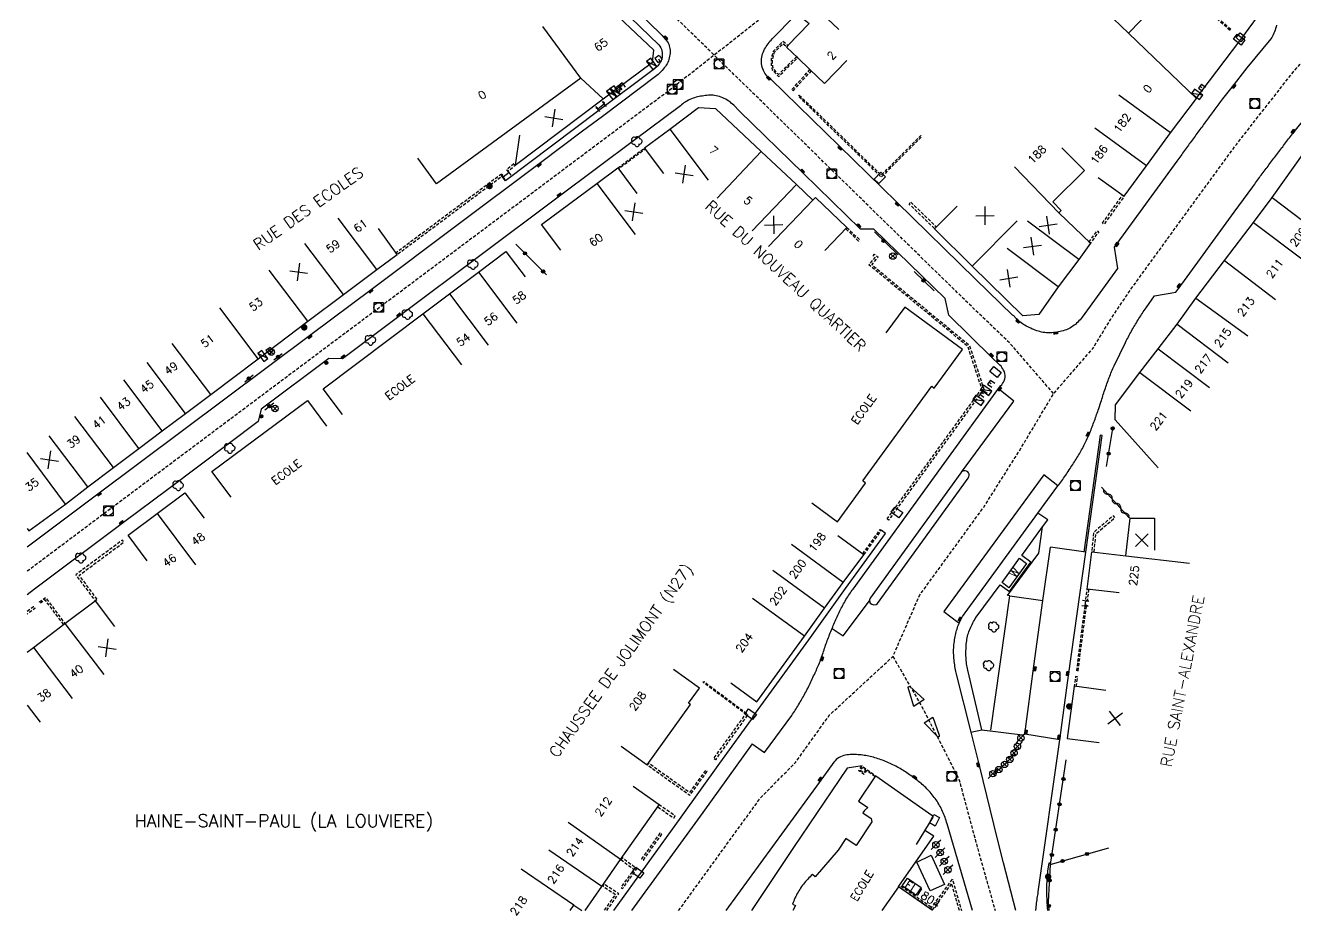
# Model space of a CAD drawing. Header units: millimetres. Extents: x 139000 to 140001, y 128999 to 130000.
# Drawn here: x 138999.7 to 139198.1, y 128999.2 to 129138.3 of the extents above; entities that cross this region are included whole.
import ezdxf
from ezdxf.enums import TextEntityAlignment as Align

# ---------------------------------------------------------------- set-up
doc = ezdxf.new("R2010")
doc.units = ezdxf.units.MM
doc.linetypes.add('DASHED', pattern=[0.75, 0.5, -0.25])
doc.layers.get('0').update_dxf_attribs({"linetype": 'CONTINUOUS'})
for name, color, linetype in [('W0001', 6, 'DASHED'), ('W0008', 7, 'CONTINUOUS'), ('W0017', 7, 'CONTINUOUS'), ('W0100', 7, 'CONTINUOUS'), ('W0105', 7, 'CONTINUOUS'), ('W0112', 1, 'DASHED'), ('W0300', 7, 'CONTINUOUS'), ('W0310', 3, 'CONTINUOUS'), ('W0322', 7, 'CONTINUOUS'), ('W0400', 7, 'CONTINUOUS'), ('W0420', 7, 'CONTINUOUS'), ('W0430', 7, 'CONTINUOUS'), ('W0432', 7, 'CONTINUOUS'), ('W0454', 7, 'CONTINUOUS'), ('W0469', 7, 'CONTINUOUS'), ('W0980', 7, 'CONTINUOUS'), ('W0984', 7, 'CONTINUOUS'), ('W0989', 7, 'CONTINUOUS'), ('W0991', 7, 'CONTINUOUS'), ('W1102', 7, 'CONTINUOUS'), ('W1471', 7, 'CONTINUOUS'), ('W1473', 7, 'CONTINUOUS')]:
    doc.layers.add(name, color=color, linetype=linetype)
doc.styles.get("Standard").update_dxf_attribs({"font": 'romans.shx', "width": 0.85})

# ---------------------------------------------------------------- blocks, each defined once
blk = doc.blocks.new('T1471')
at = {"color": 0, "linetype": 'Continuous', "flags": 128}
blk.add_lwpolyline([(-0.75, -0.5), (-0.75, 0.5), (0.75, 0.5), (0.75, -0.5), (-0.75, -0.5)], dxfattribs=at)
blk = doc.blocks.new('T454')
for p, q in [((-0.25, 0.25), (0.25, -0.25)), ((-0.25, -0.25), (0.25, 0.25)), ((0.75, 0.75), (0.375, 0.375)), ((-0.375, -0.375), (-0.75, -0.75))]:
    blk.add_line(p, q)
blk.add_ellipse((0, 0), major_axis=(0.354, 0.354), ratio=1, start_param=5.497787143782138, end_param=11.78097245096172)
blk = doc.blocks.new('T400')
for p, q in [((-0.15, 0.3), (0.15, 0.3)), ((-0.15, -0.25), (-0.15, 0.3)), ((-0.15, 0.15), (0.15, 0.15)), ((-0.15, 0), (0.15, 0)), ((0.15, 0.3), (0.15, -0.25)), ((-0.15, -0.15), (0.15, -0.15)), ((-0.15, -0.25), (-0.15, -0.3)), ((-0.15, -0.3), (0.15, -0.3)), ((0.15, -0.3), (0.15, -0.25))]:
    blk.add_line(p, q)
blk = doc.blocks.new('T420')
for p, q in [((0.75, 0.75), (-0.75, 0.75)), ((-0.75, 0.75), (-0.75, -0.75)), ((0.75, 0.75), (0.75, -0.75)), ((0.75, -0.75), (-0.75, -0.75))]:
    blk.add_line(p, q)
blk.add_ellipse((0, 0), major_axis=(-0.53, 0.53), ratio=1, start_param=3.926991, end_param=10.210176)
blk = doc.blocks.new('T1473')
at = {"color": 0, "linetype": 'Continuous', "const_width": 0.5, "flags": 128}
blk.add_lwpolyline([(-0.25, 0, 1), (0.25, 0, 1)], format="xyb", close=True, dxfattribs=at)
blk = doc.blocks.new('T300')
for p, q in [((-0.8, 0.51), (-0.86, 0.34)), ((-0.86, 0.34), (-0.86, 0.17)), ((-0.86, 0.17), (-0.74, 0.06)), ((-0.69, 0.63), (-0.8, 0.51)), ((-0.8, -0.06), (-0.74, 0.06)), ((-0.74, 0.06), (-0.69, 0.11)), ((-0.57, 0.69), (-0.69, 0.63)), ((-0.46, 0.69), (-0.57, 0.69)), ((-0.29, 0.63), (-0.46, 0.69)), ((-0.29, 0.63), (-0.17, 0.74)), ((-0.23, 0.57), (-0.29, 0.63)), ((-0.17, 0.74), (-0.06, 0.8)), ((-0.06, 0.8), (0.06, 0.8)), ((0.06, 0.8), (0.23, 0.74)), ((0.23, 0.74), (0.34, 0.63)), ((0.34, 0.63), (0.4, 0.51)), ((0.46, 0.46), (0.34, 0.46)), ((0.4, 0.51), (0.4, 0.46)), ((0.57, 0.4), (0.46, 0.46)), ((0.57, 0.4), (0.69, 0.29)), ((0.69, 0.29), (0.74, 0.17)), ((0.74, 0.06), (0.69, -0.17)), ((0.74, 0.17), (0.74, 0.06)), ((-0.8, -0.17), (-0.8, -0.06)), ((-0.8, -0.23), (-0.8, -0.17)), ((-0.74, -0.34), (-0.8, -0.23)), ((-0.69, -0.4), (-0.74, -0.34)), ((-0.51, -0.46), (-0.69, -0.4)), ((-0.4, -0.46), (-0.51, -0.46)), ((-0.4, -0.46), (-0.34, -0.46)), ((-0.34, -0.46), (-0.34, -0.4)), ((-0.34, -0.51), (-0.34, -0.46)), ((-0.29, -0.63), (-0.34, -0.51)), ((-0.17, -0.74), (-0.29, -0.63)), ((-0.06, -0.8), (-0.17, -0.74)), ((0.06, -0.8), (-0.06, -0.8)), ((0.17, -0.74), (0.06, -0.8)), ((0.23, -0.69), (0.17, -0.74)), ((0.29, -0.46), (0.23, -0.46)), ((0.29, -0.63), (0.23, -0.69)), ((0.46, -0.4), (0.29, -0.46)), ((0.34, -0.51), (0.29, -0.63)), ((0.34, -0.51), (0.34, -0.46)), ((0.57, -0.34), (0.46, -0.4)), ((0.63, -0.29), (0.57, -0.34)), ((0.69, -0.17), (0.63, -0.29))]:
    blk.add_line(p, q)
blk = doc.blocks.new('T430')
at = {"flags": 128}
for points in [[(-0.4, 2.1), (0.4, 2.1)], [(-0.4, 2.1), (-0.4, 1.3)], [(0.8, 0.8), (-0.8, 0.8)], [(-0.8, 0.8), (-0.8, 0)], [(0.8, 0.8), (-0.8, 0)], [(-0.8, 0), (0.8, 0)], [(-0.4, 1.7), (0, 1.7)], [(-0.4, 1.3), (0.4, 1.3)], [(0.8, 0), (0.8, 0.8)]]:
    blk.add_lwpolyline(points, dxfattribs=at)
blk = doc.blocks.new('T469')
at = {"color": 0, "linetype": 'Continuous', "flags": 128}
for points in [[(-0.35, 0.35), (0.35, -0.35)], [(-0.35, -0.35), (0.35, 0.35)]]:
    blk.add_lwpolyline(points, dxfattribs=at)
at = {"color": 0, "linetype": 'Continuous'}
blk.add_circle((0, 0), 0.5, dxfattribs=at)
blk = doc.blocks.new('t105o')
for p, q in [((-0.5, 0), (0.5, 0)), ((0.5, 0), (0.2, 0.1)), ((0.5, 0), (0.2, -0.1))]:
    blk.add_line(p, q)
blk = doc.blocks.new('t112o')
at = {"color": 0, "linetype": 'Continuous'}
for p, q in [((-0.5, 0.5), (0.5, 0.5)), ((-0.5, -0.5), (-0.5, 0.5)), ((0.5, 0.5), (0.5, -0.5)), ((0.5, -0.5), (-0.5, -0.5))]:
    blk.add_line(p, q, dxfattribs=at)
blk = doc.blocks.new('T432')
at = {"flags": 128}
for points in [[(-0.4, 2.1), (-0.4, 1.3)], [(-0.39, 2.1), (0.41, 2.1)], [(0.8, 0.8), (-0.8, 0.8)], [(-0.8, 0.8), (-0.8, 0)], [(0.8, 0.8), (-0.8, 0)], [(-0.8, 0), (0.8, 0)], [(-0.4, 1.3), (0.4, 1.3)], [(0, 1.7), (0.4, 1.7)], [(0.4, 1.3), (0.4, 1.7)], [(0.8, 0), (0.8, 0.8)]]:
    blk.add_lwpolyline(points, dxfattribs=at)
blk = doc.blocks.new('t322o')
at = {"color": 0, "linetype": 'Continuous'}
for radius in [0.25, 0.15]:
    blk.add_circle((0, 0), radius, dxfattribs=at)
blk = doc.blocks.new('t310o')
at = {"color": 0, "linetype": 'Continuous'}
for centre, start, end in [((-0.5, 0.38), 216.8699, 323.1304), ((0.5, -0.37), 36.8699, 143.1303)]:
    blk.add_arc(centre, 0.625, start, end, dxfattribs=at)
blk = doc.blocks.new('t991o')
at = {"color": 0, "linetype": 'Continuous'}
for p, q in [((-1, 1), (1, -1)), ((-1, -1), (1, 1))]:
    blk.add_line(p, q, dxfattribs=at)

msp = doc.modelspace()

# ---------------------------------------------------------------- linework, layer by layer
at = {"layer": 'W0001', "flags": 128}
for points in [[(139160.27, 129080.75), (139153.54, 129088.52), (139147.88, 129093.95), (139129.75, 129111.65), (139115.54, 129125.54), (139100.87, 129139.85), (139078.25, 129161.93), (139063.9, 129175.98), (139053.09, 129186.59), (139040.56, 129198.89), (139017.64, 129221.44), (139002.26, 129236.42)], [(139000, 129053.05), (139009.46, 129060.15), (139055.94, 129094.95), (139100.18, 129128.1), (139114.79, 129139.56), (139139.18, 129164.55), (139169.7, 129195.88)], [(139101.72, 129000), (139114.53, 129017.65), (139119.97, 129023.14), (139125.3, 129030.57), (139135.18, 129039.7), (139139.34, 129049.24), (139149.37, 129063.03), (139154.86, 129071.71), (139160.27, 129080.75), (139166.4, 129087.81), (139169.19, 129092.4), (139172.33, 129097.03), (139180.09, 129107.72), (139188.86, 129119.73), (139197.66, 129130.95), (139209.7, 129144.75), (139218.95, 129154.72), (139227.81, 129163.65)], [(139135.18, 129039.7), (139139.7, 129031.85), (139145.48, 129020.55), (139148.42, 129009.64), (139151.14, 129000)]]:
    msp.add_lwpolyline(points, dxfattribs=at)
at = {"layer": 'W0008', "flags": 128}
for points in [[(139081.72, 129149.74), (139082.68, 129150.71), (139088.32, 129145.24), (139098.6, 129135.22), (139098.77, 129135.01), (139098.91, 129134.78), (139099.02, 129134.54), (139099.1, 129134.29), (139099.15, 129134.02), (139099.17, 129133.76), (139099.16, 129133.49), (139099.12, 129133.23), (139099.06, 129132.98), (139098.97, 129132.74), (139098.85, 129132.52), (139098.72, 129132.3), (139098.59, 129132.11), (139098.45, 129131.93), (139098.29, 129131.77), (139098.12, 129131.61), (139097.94, 129131.46), (139089.25, 129124.98), (139074.67, 129114), (139074.09, 129114.7)], [(139195.07, 129138.29), (139195.01, 129138.04), (139194.93, 129137.78), (139194.85, 129137.53), (139194.77, 129137.28), (139194.67, 129137.04), (139194.57, 129136.81), (139194.45, 129136.59), (139194.33, 129136.37), (139194.19, 129136.15), (139190.45, 129131.62), (139188.11, 129128.62), (139186.64, 129126.78), (139186.49, 129126.58), (139186.34, 129126.38), (139186.19, 129126.19), (139186.05, 129125.99), (139185.9, 129125.79), (139185.75, 129125.59), (139185.61, 129125.39), (139185.46, 129125.19), (139185.31, 129124.99), (139185.17, 129124.79), (139185.02, 129124.59), (139184.87, 129124.4), (139184.73, 129124.2), (139184.58, 129124), (139184.44, 129123.8), (139184.29, 129123.6), (139184.14, 129123.4), (139184, 129123.2), (139183.85, 129123), (139183.7, 129122.8), (139183.55, 129122.59), (139183.4, 129122.39), (139183.25, 129122.19), (139183.1, 129121.98), (139182.95, 129121.78), (139182.8, 129121.57), (139182.65, 129121.37), (139182.5, 129121.17), (139182.36, 129120.96), (139182.21, 129120.76), (139182.06, 129120.55), (139181.91, 129120.35), (139181.76, 129120.14), (139181.61, 129119.94), (139181.46, 129119.74), (139181.31, 129119.53), (139181.16, 129119.33), (139181.01, 129119.12), (139180.86, 129118.92), (139180.71, 129118.72), (139180.56, 129118.51), (139180.42, 129118.31), (139180.27, 129118.1), (139180.12, 129117.9), (139179.97, 129117.69), (139179.82, 129117.49), (139179.67, 129117.29), (139179.52, 129117.08), (139169.71, 129103.63), (139170.26, 129100.3), (139164.71, 129092.7), (139164.56, 129092.49), (139164.4, 129092.29), (139164.23, 129092.1), (139164.05, 129091.91), (139163.87, 129091.74), (139163.67, 129091.57), (139163.48, 129091.42), (139163.29, 129091.29), (139163.1, 129091.16), (139162.9, 129091.04), (139162.69, 129090.93), (139162.48, 129090.82), (139162.27, 129090.73), (139162.02, 129090.64), (139161.77, 129090.56), (139161.52, 129090.49), (139161.27, 129090.43), (139161.01, 129090.38), (139160.76, 129090.34), (139160.5, 129090.31), (139160.24, 129090.28), (139159.97, 129090.26), (139159.71, 129090.25), (139159.44, 129090.25), (139159.18, 129090.26), (139158.92, 129090.28), (139158.65, 129090.32), (139158.39, 129090.37), (139158.14, 129090.43), (139157.89, 129090.49), (139157.65, 129090.57), (139157.41, 129090.65), (139157.17, 129090.74), (139156.93, 129090.84), (139156.7, 129090.95), (139156.47, 129091.06), (139156.24, 129091.17), (139156.01, 129091.29), (139155.79, 129091.42), (139155.59, 129091.54), (139155.39, 129091.67), (139155.2, 129091.81), (139155.02, 129091.95), (139154.84, 129092.1), (139154.67, 129092.26), (139154.5, 129092.43), (139153.93, 129092.98), (139153.9, 129092.94), (139148.06, 129098.63), (139135.74, 129110.69), (139126.78, 129119.43), (139116.1, 129129.87), (139115.89, 129130.03), (139115.69, 129130.2), (139115.51, 129130.38), (139115.35, 129130.58), (139115.2, 129130.78), (139115.07, 129131), (139114.96, 129131.24), (139114.86, 129131.48), (139114.78, 129131.74), (139114.72, 129131.99), (139114.68, 129132.25), (139114.66, 129132.51), (139114.66, 129132.77), (139114.68, 129133.02), (139114.71, 129133.28), (139114.76, 129133.55), (139114.82, 129133.8), (139114.91, 129134.05), (139115.01, 129134.29), (139115.13, 129134.53), (139115.26, 129134.75), (139115.4, 129134.98), (139115.54, 129135.2), (139115.68, 129135.4), (139115.83, 129135.6), (139115.98, 129135.79), (139116.15, 129135.97), (139116.32, 129136.14), (139116.5, 129136.31), (139129.27, 129149.38)], [(139089.59, 129145.99), (139098.81, 129136.99), (139098.98, 129136.83), (139099.14, 129136.67), (139099.29, 129136.5), (139099.46, 129136.31), (139099.62, 129136.13), (139099.78, 129135.94), (139099.93, 129135.74), (139100.06, 129135.53), (139100.17, 129135.31), (139100.25, 129135.09), (139100.31, 129134.86), (139100.35, 129134.64), (139100.37, 129134.41), (139100.38, 129134.18), (139100.37, 129133.94), (139100.35, 129133.69), (139100.31, 129133.44), (139100.26, 129133.19), (139100.19, 129132.95), (139100.11, 129132.71), (139100.02, 129132.48), (139099.91, 129132.25), (139099.78, 129132.03), (139099.64, 129131.82), (139099.48, 129131.62), (139099.31, 129131.43), (139099.14, 129131.24), (139098.97, 129131.05), (139098.82, 129130.89), (139098.66, 129130.73), (139098.5, 129130.57), (139098.33, 129130.42), (139089.82, 129124.05), (139086.72, 129121.72), (139080.14, 129116.81), (139066.88, 129106.87), (139053.89, 129097.14), (139044.26, 129089.95), (139010.83, 129064.9), (139000, 129056.76)], [(139182.57, 129126.88), (139183.32, 129127.9), (139189.5, 129136.07), (139192.82, 129140.58)], [(139154.37, 129000), (139152.46, 129007.46), (139151.46, 129011.38), (139148.73, 129022.43), (139147.38, 129027.86), (139145.07, 129037.12), (139145.01, 129037.37), (139144.96, 129037.63), (139144.91, 129037.88), (139144.86, 129038.14), (139144.82, 129038.4), (139144.78, 129038.66), (139144.75, 129038.92), (139144.72, 129039.18), (139144.7, 129039.44), (139144.68, 129039.7), (139144.67, 129039.97), (139144.66, 129040.23), (139144.66, 129040.5), (139144.66, 129040.76), (139144.67, 129041.03), (139144.69, 129041.29), (139144.71, 129041.54), (139144.74, 129041.79), (139144.77, 129042.04), (139144.8, 129042.29), (139144.84, 129042.54), (139144.89, 129042.79), (139144.94, 129043.03), (139144.99, 129043.28), (139145.05, 129043.52), (139145.12, 129043.75), (139145.19, 129043.98), (139145.26, 129044.21), (139145.34, 129044.44), (139145.43, 129044.66), (139145.52, 129044.88), (139145.62, 129045.1), (139145.72, 129045.31), (139145.83, 129045.52), (139145.94, 129045.72), (139146.06, 129045.92), (139146.18, 129046.12), (139146.31, 129046.31), (139146.45, 129046.5), (139157.81, 129062.1), (139160.95, 129066.32), (139161.1, 129066.52), (139161.24, 129066.73), (139161.39, 129066.94), (139161.54, 129067.14), (139161.69, 129067.35), (139161.83, 129067.56), (139161.98, 129067.77), (139162.12, 129067.98), (139162.26, 129068.18), (139162.41, 129068.39), (139162.55, 129068.61), (139162.69, 129068.82), (139162.83, 129069.03), (139162.97, 129069.24), (139163.11, 129069.45), (139163.25, 129069.67), (139163.38, 129069.87), (139163.51, 129070.08), (139163.64, 129070.29), (139163.77, 129070.5), (139163.9, 129070.71), (139164.03, 129070.92), (139164.16, 129071.13), (139164.29, 129071.34), (139164.41, 129071.55), (139164.53, 129071.76), (139164.65, 129071.98), (139164.77, 129072.19), (139164.89, 129072.41), (139165, 129072.63), (139165.11, 129072.84), (139165.22, 129073.06), (139165.32, 129073.28), (139165.42, 129073.5), (139165.52, 129073.73), (139165.62, 129073.95), (139165.72, 129074.18), (139165.82, 129074.41), (139165.91, 129074.65), (139166.01, 129074.88), (139166.11, 129075.11), (139166.2, 129075.35), (139166.29, 129075.58), (139166.38, 129075.82), (139166.47, 129076.05), (139166.56, 129076.29), (139166.65, 129076.52), (139166.74, 129076.76), (139166.82, 129077), (139166.91, 129077.23), (139166.99, 129077.47), (139167.07, 129077.71), (139167.16, 129077.95), (139167.24, 129078.19), (139167.32, 129078.43), (139167.66, 129079.41), (139167.73, 129079.65), (139167.8, 129079.9), (139167.88, 129080.14), (139167.95, 129080.38), (139168.03, 129080.62), (139168.11, 129080.86), (139168.19, 129081.1), (139168.27, 129081.34), (139168.35, 129081.58), (139168.43, 129081.82), (139168.51, 129082.06), (139168.6, 129082.3), (139168.68, 129082.54), (139168.77, 129082.78), (139168.86, 129083.01), (139168.95, 129083.25), (139169.04, 129083.49), (139169.13, 129083.72), (139169.23, 129083.95), (139169.32, 129084.19), (139169.42, 129084.42), (139169.52, 129084.65), (139169.63, 129084.88), (139169.73, 129085.11), (139171.49, 129088.75), (139171.61, 129088.98), (139171.72, 129089.2), (139171.84, 129089.42), (139171.96, 129089.64), (139172.07, 129089.86), (139172.19, 129090.08), (139172.31, 129090.3), (139172.44, 129090.52), (139172.56, 129090.74), (139172.69, 129090.96), (139172.81, 129091.17), (139172.94, 129091.39), (139173.07, 129091.6), (139173.2, 129091.82), (139173.33, 129092.04), (139173.46, 129092.25), (139173.6, 129092.46), (139173.73, 129092.68), (139173.87, 129092.89), (139174.01, 129093.1), (139174.14, 129093.31), (139174.28, 129093.52), (139174.43, 129093.73), (139174.57, 129093.94), (139174.71, 129094.15), (139176.03, 129096.02), (139179.37, 129096.59), (139180.27, 129097.83), (139188.47, 129109.08), (139191.37, 129113.07), (139191.52, 129113.27), (139191.67, 129113.47), (139191.81, 129113.68), (139191.96, 129113.88), (139192.11, 129114.08), (139192.26, 129114.28), (139192.41, 129114.48), (139192.55, 129114.69), (139192.7, 129114.89), (139192.85, 129115.09), (139193, 129115.29), (139193.15, 129115.49), (139193.3, 129115.69), (139193.45, 129115.89), (139193.6, 129116.09), (139193.75, 129116.29), (139193.9, 129116.49), (139194.05, 129116.69), (139194.2, 129116.89), (139194.35, 129117.1), (139194.5, 129117.3), (139194.66, 129117.5), (139194.81, 129117.7), (139194.96, 129117.91), (139195.12, 129118.11), (139195.27, 129118.31), (139195.42, 129118.51), (139195.58, 129118.71), (139195.73, 129118.91), (139195.88, 129119.12), (139196.04, 129119.32), (139196.19, 129119.52), (139196.34, 129119.72), (139196.5, 129119.92), (139196.65, 129120.12), (139196.81, 129120.32), (139196.96, 129120.52), (139197.12, 129120.72), (139197.27, 129120.92), (139197.43, 129121.12), (139197.58, 129121.33), (139203.18, 129128.27)], [(139113.21, 129026.05), (139115.15, 129024.68), (139119.38, 129030.48), (139119.51, 129030.69), (139119.65, 129030.9), (139119.79, 129031.11), (139119.92, 129031.32), (139120.05, 129031.53), (139120.19, 129031.74), (139120.32, 129031.95), (139120.45, 129032.16), (139120.57, 129032.38), (139120.7, 129032.59), (139120.83, 129032.8), (139120.95, 129033.02), (139121.08, 129033.24), (139121.2, 129033.45), (139121.32, 129033.67), (139121.44, 129033.89), (139121.56, 129034.12), (139121.68, 129034.34), (139121.8, 129034.57), (139121.92, 129034.8), (139122.03, 129035.03), (139122.14, 129035.26), (139122.26, 129035.49), (139122.37, 129035.72), (139122.48, 129035.95), (139122.59, 129036.18), (139122.69, 129036.42), (139122.8, 129036.65), (139122.91, 129036.88), (139123.02, 129037.12), (139123.12, 129037.34), (139123.22, 129037.56), (139123.32, 129037.79), (139123.42, 129038.01), (139123.51, 129038.24), (139123.61, 129038.46), (139123.7, 129038.69), (139123.8, 129038.92), (139123.89, 129039.15), (139124.26, 129040.25), (139124.34, 129040.49), (139124.43, 129040.73), (139124.51, 129040.98), (139124.59, 129041.22), (139124.67, 129041.46), (139124.76, 129041.7), (139124.85, 129041.93), (139124.93, 129042.17), (139125.02, 129042.41), (139125.11, 129042.65), (139125.2, 129042.89), (139125.3, 129043.12), (139125.39, 129043.36), (139125.49, 129043.6), (139125.58, 129043.83), (139125.68, 129044.07), (139125.77, 129044.3), (139125.87, 129044.53), (139125.97, 129044.76), (139126.06, 129044.99), (139126.16, 129045.22), (139126.26, 129045.45), (139126.36, 129045.68), (139126.47, 129045.9), (139126.57, 129046.13), (139126.67, 129046.36), (139126.78, 129046.58), (139126.89, 129046.81), (139127, 129047.03), (139127.12, 129047.25), (139127.23, 129047.47), (139127.35, 129047.69), (139127.47, 129047.91), (139127.6, 129048.13), (139127.72, 129048.35), (139127.85, 129048.57), (139127.99, 129048.78), (139128.12, 129048.99), (139128.26, 129049.2), (139128.4, 129049.41), (139128.54, 129049.62), (139128.68, 129049.83), (139128.83, 129050.03), (139128.98, 129050.23), (139142.77, 129069.26), (139152, 129081.95), (139152.16, 129082.14), (139152.3, 129082.34), (139152.43, 129082.55), (139152.53, 129082.77), (139152.63, 129083.04), (139152.69, 129083.31), (139152.7, 129083.59), (139152.66, 129083.87), (139152.58, 129084.14), (139152.47, 129084.4), (139152.34, 129084.64), (139152.21, 129084.84), (139152.06, 129085.03), (139151.89, 129085.19), (139151.71, 129085.35), (139150.64, 129086.39), (139143.89, 129092.98), (139143.33, 129095.62), (139132.22, 129106.46), (139130.1, 129106.43), (139121.18, 129115.17), (139111.23, 129124.88), (139110.32, 129125.78), (139110.13, 129125.97), (139109.94, 129126.14), (139109.74, 129126.3), (139109.53, 129126.45), (139109.31, 129126.6), (139109.08, 129126.73), (139108.84, 129126.85), (139108.6, 129126.96), (139108.36, 129127.06), (139108.11, 129127.15), (139107.85, 129127.22), (139107.6, 129127.28), (139107.33, 129127.32), (139107.09, 129127.34), (139106.84, 129127.36), (139106.6, 129127.36), (139106.36, 129127.35), (139106.12, 129127.33), (139105.87, 129127.3), (139105.63, 129127.27), (139105.39, 129127.23), (139105.15, 129127.19), (139104.91, 129127.15), (139104.67, 129127.1), (139104.44, 129127.04), (139104.2, 129126.97), (139103.97, 129126.89), (139103.74, 129126.8), (139103.49, 129126.69), (139103.24, 129126.57), (139102.99, 129126.43), (139102.75, 129126.28), (139102.55, 129126.15), (139102.36, 129126.02), (139102.17, 129125.87), (139101.99, 129125.72), (139094.85, 129120.38), (139082.89, 129111.41), (139058.43, 129093.09), (139049.22, 129086.19), (139047.07, 129086.21), (139036.53, 129078.31), (139036.08, 129076.38), (139022.18, 129065.94), (139015.05, 129060.62), (139001.15, 129050.2), (139000, 129049.33)], [(139145.9, 129068.5), (139154.08, 129079.59), (139151.69, 129081.52)], [(139157.49, 129000), (139157.5, 129000.13), (139157.53, 129000.39), (139157.56, 129000.64), (139157.59, 129000.9), (139157.62, 129001.16), (139157.65, 129001.41), (139157.69, 129001.67), (139157.72, 129001.92), (139157.76, 129002.18), (139157.8, 129002.43), (139157.84, 129002.69), (139157.88, 129002.94), (139161.23, 129026.67), (139162.61, 129036.7), (139165.29, 129055.97), (139167.84, 129074.22), (139167.53, 129074.27), (139165.01, 129056.01)], [(139125.68, 129044.06), (139127.4, 129042.9), (139131.51, 129048.36), (139131.64, 129048.03), (139131.87, 129047.84), (139132.19, 129047.78), (139132.54, 129047.82), (139132.79, 129047.98), (139146.95, 129067.53), (139147.04, 129067.74), (139147.08, 129067.96), (139147.06, 129068.19), (139147, 129068.37), (139146.88, 129068.53), (139146.68, 129068.66), (139146.44, 129068.71), (139146.19, 129068.67), (139145.98, 129068.57), (139145.79, 129068.4), (139131.61, 129048.79), (139131.5, 129048.53), (139131.51, 129048.35)], [(139160.94, 129066.33), (139158.73, 129068.05), (139143.15, 129046.71), (139145.3, 129045.03), (139145.55, 129044.94)], [(139149.04, 129028.22), (139146.89, 129037.56), (139146.83, 129037.8), (139146.78, 129038.05), (139146.73, 129038.3), (139146.69, 129038.55), (139146.65, 129038.8), (139146.63, 129039.05), (139146.6, 129039.3), (139146.59, 129039.55), (139146.58, 129039.81), (139146.58, 129040.06), (139146.57, 129040.32), (139146.58, 129040.58), (139146.59, 129040.83), (139146.6, 129041.09), (139146.62, 129041.35), (139146.64, 129041.6), (139146.67, 129041.86), (139146.7, 129042.11), (139146.74, 129042.37), (139146.78, 129042.62), (139146.83, 129042.86), (139146.9, 129043.1), (139146.97, 129043.33), (139147.04, 129043.56), (139147.13, 129043.79), (139147.22, 129044.02), (139147.32, 129044.25), (139147.43, 129044.48), (139147.54, 129044.71), (139147.66, 129044.94), (139147.78, 129045.16), (139147.91, 129045.38), (139148.04, 129045.6), (139148.18, 129045.81), (139151.94, 129050.87), (139153.36, 129049.85), (139156.71, 129054.44), (139155.29, 129055.45), (139158.55, 129059.94), (139159.35, 129061.04), (139157.81, 129062.09), (139157.81, 129062.09)], [(139113.31, 129030.24), (139122.07, 129042.3), (139127.79, 129050.3), (139134.01, 129058.88), (139133.33, 129059.4)], [(139149.04, 129028.23), (139155.41, 129027.43), (139155.76, 129027.54), (139157.2, 129038.19), (139158.6, 129048.43), (139159.77, 129056.75)], [(139113.44, 129030.43), (139108.11, 129023.03), (139102.05, 129014.6), (139091.56, 129000)], [(139113.2, 129026.05), (139105.5, 129015.32), (139094.35, 129000)], [(139147.6, 129000), (139143.64, 129013.57), (139143.56, 129013.82), (139143.49, 129014.07), (139143.41, 129014.31), (139143.32, 129014.55), (139143.23, 129014.79), (139143.14, 129015.03), (139143.04, 129015.27), (139142.93, 129015.5), (139142.82, 129015.73), (139142.71, 129015.96), (139142.59, 129016.19), (139142.47, 129016.42), (139142.34, 129016.64), (139142.21, 129016.86), (139142.07, 129017.07), (139141.93, 129017.28), (139141.78, 129017.49), (139141.63, 129017.69), (139141.48, 129017.89), (139141.32, 129018.09), (139141.16, 129018.29), (139140.99, 129018.48), (139140.82, 129018.67), (139140.65, 129018.86), (139140.48, 129019.04), (139140.3, 129019.22), (139140.13, 129019.39), (139139.95, 129019.56), (139139.76, 129019.72), (139139.57, 129019.88), (139139.38, 129020.03), (139139.19, 129020.19), (139138.99, 129020.34), (139138.79, 129020.49), (139138.59, 129020.64), (139138.39, 129020.79), (139138.19, 129020.93), (139137.99, 129021.08), (139137.78, 129021.23), (139137.58, 129021.37), (139137.37, 129021.51), (139137.16, 129021.65), (139136.95, 129021.78), (139136.74, 129021.92), (139136.52, 129022.05), (139136.31, 129022.17), (139136.09, 129022.3), (139135.87, 129022.42), (139135.64, 129022.54), (139135.42, 129022.65), (139135.19, 129022.77), (139134.96, 129022.88), (139134.73, 129022.98), (139134.5, 129023.09), (139134.27, 129023.19), (139134.04, 129023.29), (139133.81, 129023.39), (139133.57, 129023.48), (139133.33, 129023.57), (139133.09, 129023.65), (139132.85, 129023.73), (139132.61, 129023.8), (139132.36, 129023.87), (139132.13, 129023.94), (139131.89, 129024), (139131.65, 129024.05), (139131.42, 129024.1), (139131.18, 129024.15), (139130.94, 129024.2), (139130.7, 129024.24), (139130.46, 129024.27), (139130.22, 129024.31), (139129.98, 129024.33), (139129.74, 129024.35), (139129.49, 129024.37), (139129.25, 129024.37), (139129.01, 129024.38), (139128.76, 129024.37), (139128.5, 129024.36), (139128.25, 129024.34), (139127.99, 129024.31), (139127.74, 129024.26), (139127.49, 129024.2), (139127.25, 129024.12), (139127.01, 129024.02), (139126.77, 129023.89), (139126.54, 129023.75), (139126.33, 129023.58), (139126.14, 129023.39), (139125.96, 129023.18), (139123.66, 129020.03), (139109.09, 129000)], [(139130.35, 129022.6), (139128.02, 129022.26), (139119.65, 129009.85), (139113.09, 129000)], [(139159.38, 129000), (139159.37, 129000.14), (139159.34, 129000.4), (139159.32, 129000.65), (139159.3, 129000.9), (139159.28, 129001.16), (139159.26, 129001.41), (139159.25, 129001.67), (139159.24, 129001.92), (139159.22, 129002.18), (139159.22, 129002.43), (139159.21, 129002.68), (139159.21, 129002.93), (139159.21, 129003.18), (139159.21, 129003.43), (139159.22, 129003.68), (139159.22, 129003.93), (139159.23, 129004.18), (139159.24, 129004.43), (139159.26, 129004.68), (139159.27, 129004.94), (139159.29, 129005.2), (139159.31, 129005.46), (139159.33, 129005.72), (139159.36, 129005.97), (139159.39, 129006.23), (139159.42, 129006.49), (139159.56, 129007.45), (139159.83, 129007.47)]]:
    msp.add_lwpolyline(points, dxfattribs=at)
at = {"layer": 'W0017', "flags": 128}
for points in [[(139153.44, 129049.17), (139153.07, 129049.23), (139157.95, 129055.85), (139158.55, 129059.93)], [(139165.29, 129055.97), (139159.78, 129056.75)], [(139150.48, 129028.18), (139153.44, 129049.18), (139158.61, 129048.43)], [(139147.37, 129027.85), (139149.04, 129028.23)], [(139161.22, 129026.67), (139155.76, 129027.54)], [(139136.21, 129003.96), (139141.59, 129011.61), (139140.17, 129012.49)]]:
    msp.add_lwpolyline(points, dxfattribs=at)
for points in [[(139137.57, 129034.87), (139137.63, 129035.02), (139137.83, 129035), (139140.08, 129032.97), (139138.45, 129031.88)], [(139142.4, 129027.38), (139142.41, 129027.2), (139142.35, 129027.12), (139142.18, 129027.13), (139142.07, 129027.23), (139140.07, 129029.31), (139141.4, 129030.23)], [(139141, 129003.09), (139138.89, 129007.57), (139141.13, 129008.67), (139143.25, 129004.09)]]:
    msp.add_lwpolyline(points, close=True, dxfattribs=at)
at = {"layer": 'W0100', "flags": 128}
for points in [[(139076.87, 129121.13), (139076.18, 129116.44), (139089.93, 129126.77), (139097.63, 129132.52), (139097.82, 129134.41), (139086.82, 129144.85), (139081.72, 129149.74), (139070.99, 129160.07), (139067.52, 129156.46)], [(139167.25, 129114.52), (139171.29, 129111.57), (139174.77, 129116.33), (139178.52, 129121.47), (139182.56, 129126.85), (139171.95, 129137.03), (139179.61, 129144.97), (139182.01, 129145.09), (139182.03, 129144.75), (139181.07, 129143.68)], [(139126.71, 129137.63), (139123.08, 129141.08), (139121.3, 129139.2), (139122.08, 129138.58), (139118.79, 129135.1), (139118.57, 129134.86), (139120.31, 129133.22), (139122.22, 129131.35), (139124.5, 129129.17), (139127.96, 129132.78)], [(139089.93, 129126.77), (139086.43, 129130.04), (139063.93, 129113.49), (139060.97, 129117.52)], [(139090.16, 129126), (139089.1, 129125.19)], [(139099.41, 129115.13), (139096.4, 129119.13), (139100.33, 129122.08), (139104.81, 129125.45), (139107.48, 129125.26), (139114.61, 129118.58), (139120.1, 129113.41), (139122.66, 129110.98), (139123.11, 129111.37), (139127.99, 129106.69), (139124.53, 129103.08)], [(139161.55, 129119.15), (139165.08, 129115.61), (139160.15, 129110.71), (139161.45, 129109.34), (139161.11, 129109.01), (139166.02, 129104.23), (139164.19, 129101.7), (139161, 129097.44), (139157.94, 129093.13), (139155.46, 129092.92), (139147.55, 129100.66), (139141.68, 129106.5), (139145.2, 129110.04)], [(139176.6, 129069.17), (139169.87, 129076.68), (139169.92, 129079.02), (139173.71, 129084.06), (139176.62, 129087.73), (139179.55, 129091.59), (139182.49, 129095.64), (139186.96, 129101.52), (139191.46, 129107.5), (139194.38, 129111.38), (139199.4, 129118.41), (139201.39, 129118.34), (139205.17, 129115.61)], [(139075.25, 129115.28), (139074.33, 129114.58)], [(139083.3, 129103.14), (139080.31, 129107.15), (139088.94, 129113.59), (139092.21, 129116.01), (139095.19, 129112)], [(139000, 129059.66), (139000.27, 129059.3), (139005.95, 129063.5), (139009.45, 129066.17), (139013.45, 129069.19), (139017.43, 129072.18), (139021.07, 129074.92), (139024.69, 129077.62), (139028.65, 129080.61), (139036.06, 129086.18), (139043.8, 129092.05), (139049.36, 129096.23), (139054.58, 129100.15), (139057.78, 129102.49), (139054.83, 129106.53)], [(139049.22, 129077.5), (139046.22, 129081.5), (139061.79, 129093.19), (139065.95, 129096.34), (139070.45, 129099.72), (139074.75, 129102.97), (139077.77, 129098.97)], [(139122.49, 129063.68), (139126.53, 129060.74), (139130.92, 129066.78), (139130.47, 129067.11), (139141.23, 129081.92), (139141.64, 129081.61), (139146.03, 129087.65), (139137.05, 129094.27), (139134.08, 129090.25)], [(139031.82, 129064.58), (139028.84, 129068.6), (139043.77, 129079.66), (139046.75, 129075.64)], [(139018.75, 129054.62), (139015.76, 129058.63), (139020.3, 129062.01), (139024.62, 129065.26), (139027.63, 129061.27)], [(139170.49, 129049.63), (139165.53, 129050.21), (139166.22, 129056.06), (139171.55, 129055.43), (139172.24, 129061.29), (139176.04, 129061.29), (139176.03, 129056.29)], [(139109.89, 129035.55), (139113.94, 129032.62), (139121.35, 129042.88), (139124.51, 129047.26), (139127.41, 129051.24), (139130.61, 129055.59), (139126.58, 129058.55)], [(139000, 129040.37), (139000.97, 129041.09), (139005.89, 129044.83), (139010.6, 129048.39), (139013.62, 129044.4)], [(139165.27, 129048.39), (139165.15, 129047.6)], [(139092.75, 129025.7), (139096.81, 129022.78), (139103.58, 129032.2), (139103.28, 129032.41), (139104.96, 129034.75), (139100.9, 129037.67)], [(139168.43, 129034.38), (139163.48, 129035.03), (139162.4, 129026.9), (139167.36, 129026.25)], [(139132.47, 129021.05), (139129.82, 129017.09), (139131.24, 129016.12), (139130.73, 129015.64), (139130.49, 129015.27), (139131.78, 129014.4), (139131.89, 129013.89), (139129.45, 129010.19), (139127.84, 129011.26), (139126.63, 129009.44), (139123.03, 129005.3), (139122.62, 129005.65), (139122.43, 129005.48), (139122.24, 129005.3), (139122.06, 129005.12), (139121.89, 129004.93), (139121.71, 129004.74), (139121.55, 129004.55), (139121.38, 129004.35), (139121.22, 129004.15), (139121.07, 129003.95), (139120.92, 129003.74), (139120.77, 129003.53), (139120.63, 129003.31), (139120.49, 129003.09), (139120.36, 129002.87), (139120.23, 129002.65), (139120.11, 129002.42), (139120, 129002.19), (139119.88, 129001.96), (139119.78, 129001.72), (139119.68, 129001.48), (139119.58, 129001.24), (139119.49, 129001), (139119.94, 129000.78), (139119.55, 129000)], [(139132.5, 129021.06), (139141.28, 129014.91), (139141.39, 129014.75), (139141.42, 129014.59), (139138.82, 129010.32)], [(139087.11, 129000), (139089.7, 129003.79), (139092.66, 129007.97), (139098.68, 129016.52), (139094.6, 129019.4)], [(139141.38, 129000), (139136.05, 129003.71), (139133.47, 129000)], [(139084.8, 129000), (139085.37, 129000.84), (139086.59, 129000)]]:
    msp.add_lwpolyline(points, dxfattribs=at)
for points in [[(139152.22, 129051.24), (139154.92, 129055.04), (139156.06, 129054.21), (139153.3, 129050.44)], [(139137.43, 129005.07), (139139.58, 129003.63), (139138.73, 129002.39), (139136.62, 129003.85)]]:
    msp.add_lwpolyline(points, close=True, dxfattribs=at)
at = {"layer": 'W0112', "flags": 128}
for points in [[(139187.82, 129137.47), (139180.93, 129143.5), (139181.08, 129143.67), (139187.97, 129137.64)], [(139120.15, 129133.39), (139117.32, 129130.61), (139116.54, 129131.44), (139116.48, 129131.64), (139116.43, 129131.89), (139116.39, 129132.14), (139116.37, 129132.4), (139116.38, 129132.61), (139116.39, 129132.82), (139116.43, 129133.03), (139116.47, 129133.24), (139116.52, 129133.47), (139116.58, 129133.69), (139116.65, 129133.91), (139116.71, 129134.08), (139118, 129135.43), (139118.65, 129134.91), (139118.79, 129135.1), (139117.97, 129135.75), (139116.5, 129134.21), (139116.42, 129133.98), (139116.35, 129133.76), (139116.29, 129133.53), (139116.23, 129133.29), (139116.19, 129133.07), (139116.16, 129132.84), (139116.14, 129132.62), (139116.14, 129132.39), (139116.16, 129132.12), (139116.19, 129131.85), (139116.25, 129131.58), (139116.33, 129131.32), (139117.31, 129130.27), (139120.31, 129133.22)], [(139122.41, 129131.18), (139119.57, 129128.06), (139119.38, 129128.23), (139122.22, 129131.35)], [(139120.54, 129127.39), (139133.36, 129114.87), (139139.53, 129121.06), (139139.68, 129120.9), (139133.36, 129114.56), (139120.39, 129127.23)], [(139076, 129116.66), (139074.85, 129115.68), (139075.03, 129115.47), (139076.18, 129116.44)], [(139137.98, 129110.66), (139141.96, 129106.78), (139141.68, 129106.5), (139137.7, 129110.38)], [(139167.89, 129107.36), (139171.04, 129111.75), (139171.29, 129111.57), (139168.14, 129107.18)], [(139129.82, 129104.58), (139127.81, 129106.51), (139127.99, 129106.69), (139130, 129104.76)], [(139165.78, 129104.4), (139167.08, 129106.2), (139167.31, 129106.03), (139166.02, 129104.23)], [(139134.26, 129061.17), (139141.58, 129071.2), (139149.05, 129081.51), (139146.87, 129088.12), (139138.5, 129095.02), (139131.43, 129100.87), (139132.43, 129102.03), (139132.11, 129102.28), (139132.3, 129102.51), (139132.86, 129102.07), (139131.86, 129100.91), (139138.69, 129095.25), (139147.12, 129088.3), (139149.38, 129081.46), (139141.82, 129071.03), (139134.5, 129060.99)], [(139166.61, 129056.02), (139166.87, 129058.85), (139169.85, 129061.38), (139169.6, 129061.68), (139166.5, 129059.05), (139166.22, 129056.06)], [(139130.47, 129055.72), (139133.18, 129059.5), (139133.33, 129059.39), (139130.61, 129055.61)], [(139010.92, 129048.63), (139008.11, 129052.38), (139015.09, 129057.56), (139014.86, 129057.87), (139007.56, 129052.46), (139010.6, 129048.39)], [(139005.68, 129044.68), (139002.78, 129048.55), (139002.05, 129048), (139001.89, 129048.21), (139002.84, 129048.92), (139005.89, 129044.83)], [(139165.76, 129050.18), (139165.5, 129048.36), (139165.27, 129048.39), (139165.53, 129050.21)], [(139164.09, 129037.41), (139164.85, 129043.31), (139165.41, 129047.56), (139165.15, 129047.6), (139164.58, 129043.34), (139163.83, 129037.44)], [(139112.44, 129030.5), (139107.46, 129023.57), (139107.2, 129023.75), (139112.19, 129030.69), (139105.54, 129035.65), (139105.65, 129035.8), (139112.55, 129030.64)], [(139163.8, 129034.99), (139164.02, 129036.49), (139163.7, 129036.54), (139163.48, 129035.03)], [(139105.9, 129021.89), (139103.41, 129018.44), (139096.99, 129023.03), (139096.81, 129022.78), (139103.48, 129018.01), (139106.15, 129021.71)], [(139130.93, 129021.96), (139130.61, 129021.5), (139130.06, 129021.88), (139130.37, 129022.36)], [(139098.46, 129016.2), (139100.94, 129014.46), (139101.16, 129014.78), (139098.68, 129016.52)], [(139098.8, 129012.11), (139095.94, 129008.08), (139096.21, 129007.89), (139099.08, 129011.92)], [(139092.71, 129007.97), (139094.72, 129006.44), (139092.71, 129003.64), (139092.97, 129003.45), (139095.18, 129006.51), (139092.91, 129008.24)]]:
    msp.add_lwpolyline(points, close=True, dxfattribs=at)
for points in [[(139092.23, 129115.99), (139096.41, 129119.13), (139096.52, 129118.97), (139092.34, 129115.83)], [(139000, 129046.79), (139001, 129047.52), (139001.22, 129047.22), (139000, 129046.32)], [(139132.37, 129020.92), (139131.07, 129021.86), (139130.65, 129021.27), (139129.83, 129021.84), (139130.33, 129022.59), (139132.47, 129021.05)], [(139090.48, 129000), (139092.36, 129002.63), (139090.05, 129004.14), (139089.86, 129003.84), (139091.86, 129002.54), (139090.04, 129000)], [(139145.57, 129000), (139144.34, 129004.25), (139141.3, 129000.09), (139141.07, 129000.26), (139136.04, 129003.72), (139136.21, 129003.96), (139141.26, 129000.52)], [(139141.07, 129000.26), (139144.46, 129004.89), (139145.87, 129000)], [(139087.13, 129000), (139087.17, 129000.05), (139087.23, 129000)]]:
    msp.add_lwpolyline(points, dxfattribs=at)
msp.add_lwpolyline([(139074.07, 129115.08), (139073.9, 129114.93), (139066.61, 129109.48, 0.000149), (139066.61, 129109.48), (139057.6, 129102.74), (139057.78, 129102.5), (139066.79, 129109.24), (139074.09, 129114.7), (139074.27, 129114.85)], format="xyb", close=True, dxfattribs=at)
at = {"layer": 'W0310', "flags": 128}
msp.add_lwpolyline([(139172.09, 129061.34), (139167.77, 129066.13)], dxfattribs=at)
at = {"layer": 'W0322', "flags": 128}
for points in [[(139132.28, 129106), (139135.99, 129102.41)], [(139076.31, 129104.08), (139081.06, 129099.31)], [(139138.52, 129099.82), (139141.62, 129096.81)], [(139039.81, 129086.98), (139038.51, 129085.98)], [(139046.46, 129085.37), (139046.93, 129085.75)], [(139033.95, 129082.59), (139035.26, 129083.66)], [(139037.11, 129078.23), (139038.51, 129079.33)], [(139036.51, 129076.94), (139036.62, 129077.49)], [(139168.54, 129069.39), (139169.55, 129075.6)], [(139159.57, 129000), (139159.47, 129001.36), (139159.78, 129007.19), (139162.25, 129023.53)], [(139159.74, 129007.18), (139168.88, 129009.82)]]:
    msp.add_lwpolyline(points, dxfattribs=at)
at = {"layer": 'W1102', "flags": 128}
for points in [[(139171.95, 129137.03), (139164.76, 129143.98)], [(139086.43, 129130.04), (139080.51, 129138.1)], [(139178.52, 129121.47), (139170.44, 129127.37)], [(139174.77, 129116.33), (139166.69, 129122.23)], [(139100.33, 129122.08), (139106.35, 129114.09)], [(139114.61, 129118.58), (139107.75, 129111.3)], [(139161.11, 129109.01), (139154.14, 129116.18)], [(139088.94, 129113.59), (139094.92, 129105.58)], [(139120.1, 129113.41), (139113.2, 129106.17)], [(139122.66, 129110.98), (139115.76, 129103.74)], [(139194.38, 129111.38), (139202.37, 129105.36)], [(139054.58, 129100.15), (139048.56, 129108.14)], [(139147.55, 129100.66), (139154.6, 129107.75)], [(139164.19, 129101.7), (139156.18, 129107.69)], [(139191.46, 129107.5), (139199.45, 129101.5)], [(139049.36, 129096.23), (139043.36, 129104.22)], [(139161, 129097.44), (139153, 129103.43)], [(139186.96, 129101.52), (139194.92, 129095.47)], [(139043.8, 129092.05), (139037.75, 129100.02)], [(139070.45, 129099.72), (139076.46, 129091.73)], [(139065.95, 129096.34), (139071.96, 129088.34)], [(139182.49, 129095.64), (139190.58, 129089.77)], [(139036.06, 129086.18), (139030.05, 129094.17)], [(139061.79, 129093.19), (139067.83, 129085.22)], [(139179.55, 129091.59), (139187.52, 129085.55)], [(139028.65, 129080.61), (139022.62, 129088.59)], [(139176.62, 129087.73), (139184.59, 129081.69)], [(139024.69, 129077.62), (139018.7, 129085.63)], [(139021.07, 129074.92), (139015.07, 129082.91)], [(139173.71, 129084.06), (139181.7, 129078.05)], [(139017.43, 129072.18), (139011.43, 129080.18)], [(139013.45, 129069.19), (139007.41, 129077.16)], [(139009.45, 129066.17), (139003.4, 129074.13)], [(139005.95, 129063.5), (139000, 129071.54)], [(139020.3, 129062.01), (139026.27, 129053.99)], [(139127.41, 129051.24), (139119.35, 129057.16)], [(139171.55, 129055.43), (139181.48, 129054.26)], [(139124.51, 129047.26), (139116.4, 129053.11)], [(139121.35, 129042.88), (139113.24, 129048.73)], [(139005.89, 129044.83), (139011.95, 129036.88)], [(139000.97, 129041.09), (139007.03, 129033.13)], [(139000, 129032.11), (139001.99, 129029.42)], [(139092.66, 129007.97), (139084.49, 129013.74)], [(139089.7, 129003.79), (139081.45, 129009.43)], [(139085.37, 129000.84), (139077.12, 129006.48)]]:
    msp.add_lwpolyline(points, dxfattribs=at)

# ---------------------------------------------------------------- block references
at = {"layer": 'W0105'}
for p, rotation in [((139090.16, 129126), 128.5684469584767), ((139089.1, 129125.19), 130.0928445783734), ((139074.33, 129114.58), 127.320138529342), ((139075.25, 129115.28), 126.9037819834986), ((139165.15, 129047.6), 355.152121974696), ((139165.27, 129048.39), 350.4492168215086)]:
    msp.add_blockref('t105o', p, dxfattribs=dict(at, rotation=rotation))
at = {"layer": 'W0112', "rotation": 319.4524191286832}
msp.add_blockref('t112o', (139189.47, 129136.41), dxfattribs=at)
at = {"layer": 'W0300'}
for p in [(139095.23, 129120.11), (139069.62, 129100.91), (139059.39, 129093.11), (139053.63, 129089.09), (139031.66, 129072.21), (139023.61, 129066.38), (139008.38, 129055.07), (139150.95, 129044.29), (139150.15, 129038.26)]:
    msp.add_blockref('T300', p, dxfattribs=at)
at = {"layer": 'W0310', "rotation": 132.015357895256}
for p in [(139168.74, 129065.05), (139170.08, 129063.57), (139171.42, 129062.08)]:
    msp.add_blockref('t310o', p, dxfattribs=at)
at = {"layer": 'W0322'}
for p, rotation in [((139133.72, 129104.61), 315.8640462357279), ((139077.72, 129102.66), 314.8870711160159), ((139080.55, 129099.83), 314.8870711160159), ((139139.96, 129098.43), 315.8287459060787), ((139169.5, 129075.31), 80.74845416906771), ((139168.86, 129071.36), 80.74845416906771), ((139161.8, 129020.55), 81.41402357436473), ((139161.2, 129016.6), 81.41402357436473), ((139160.6, 129012.64), 81.41402357436473), ((139165.51, 129008.85), 16.13845334102857), ((139160, 129008.69), 81.41402357436473), ((139161.67, 129007.74), 16.13845334102857), ((139159.65, 129004.71), 86.98443212703613), ((139159.52, 129000.72), 94.16468617191357)]:
    msp.add_blockref('t322o', p, dxfattribs=dict(at, rotation=rotation))
for p in [(139039.16, 129086.48), (139046.7, 129085.56), (139034.61, 129083.13), (139037.81, 129078.78), (139036.56, 129077.21)]:
    msp.add_blockref('t322o', p, dxfattribs=at)
at = {"layer": 'W0400'}
for p, rotation in [((139099.7, 129136.33), 41.58923654852192), ((139115.75, 129130.04), 228.6536238563647), ((139188.43, 129128.78), 322.0963982760971), ((139197.68, 129121.69), 141.1371672046666), ((139126.92, 129119.08), 225.6734020848268), ((139079.93, 129116.46), 306.8413611026572), ((139121.05, 129115.51), 45.71456527532299), ((139083.1, 129111.78), 126.8595679644292), ((139135.87, 129110.33), 225.6257638521215), ((139129.85, 129106.93), 45.56825174649433), ((139170.16, 129104.05), 323.9079084198883), ((139053.64, 129096.78), 306.7382077022523), ((139179.85, 129097.57), 144.2830322061428), ((139058.02, 129093.03), 126.8481635640461), ((139154.67, 129092.05), 227.5057347700226), ((139044.12, 129089.63), 306.8447455952232), ((139160.58, 129090.19), 277.289462660862), ((139049.35, 129086.51), 126.8481635646091), ((139150.58, 129086.74), 45.68625404924565), ((139151.86, 129081.52), 323.9661821739325), ((139165.63, 129074.38), 157.1419024565456), ((139011.26, 129065.03), 306.8447456002556), ((139014.71, 129060.61), 126.8457037899824), ((139145.64, 129045.51), 152.467020938699), ((139124.11, 129039.36), 341.2541355597804), ((139157.35, 129037.79), 352.2908210182461), ((139162.45, 129037), 172.0800569824147), ((139155.95, 129027.91), 352.2908210181009), ((139161.11, 129027.09), 172.1708076769925), ((139148.49, 129022.75), 194.0560129360021), ((139138.58, 129020.8), 53.44370252485238), ((139123.82, 129020.5), 144.5080213070294)]:
    msp.add_blockref('T400', p, dxfattribs=dict(at, rotation=rotation))
at = {"layer": 'W0420'}
for p in [(139108.02, 129132.25), (139100.7, 129128.26), (139101.6, 129128.99), (139191.68, 129126.03), (139125.61, 129115.08), (139054.86, 129094.2), (139152.16, 129086.49), (139163.66, 129066.37), (139012.65, 129062.43), (139126.75, 129037.01), (139160.48, 129036.52), (139144.33, 129020.95)]:
    msp.add_blockref('T420', p, dxfattribs=at)
at = {"layer": 'W0430'}
for p, rotation in [((139091.46, 129127.69), 306.7050701322459), ((139182.43, 129127.17), 323.9056534694697), ((139149.51, 129080.93), 323.9661821730576), ((139148.31, 129079.37), 323.9661821729553)]:
    msp.add_blockref('T430', p, dxfattribs=dict(at, rotation=rotation))
at = {"layer": 'W0432'}
for p, rotation in [((139097.2, 129132), 306.7050701312261), ((139090.94, 129127.32), 306.7050701322198), ((139036.47, 129086.39), 306.8447455989169)]:
    msp.add_blockref('T432', p, dxfattribs=dict(at, rotation=rotation))
at = {"layer": 'W0454'}
for p in [(139155.16, 129026.97), (139154.09, 129024.62), (139154.62, 129025.64), (139152.62, 129022.84), (139153.43, 129023.62), (139150.79, 129021.39), (139151.72, 129022.02), (139141.89, 129010.27), (139142.55, 129009.06), (139143.19, 129007.7), (139143.76, 129006.37)]:
    msp.add_blockref('T454', p, dxfattribs=at)
at = {"layer": 'W0469'}
for p in [(139135.16, 129102.23), (139038.11, 129087.24), (139038.69, 129078.42)]:
    msp.add_blockref('T469', p, dxfattribs=at)
at = {"layer": 'W0991'}
for p, rotation in [((139082.22, 129123.79), 35.9764339261077), ((139102.57, 129115.01), 36.93347786323169), ((139094.71, 129109.14), 36.1374660164574), ((139116.55, 129107.12), 316.4027374742302), ((139149.55, 129108.54), 315.1699530903686), ((139159.43, 129107.06), 54.12371811047448), ((139156.99, 129103.76), 53.18840129764258), ((139042.38, 129099.74), 36.8916619405828), ((139153.29, 129098.76), 53.74469655350329), ((139003.47, 129070.41), 37.23805073225527), ((139174.05, 129057.85), 359.9020166036634), ((139012.46, 129041.03), 37.03927302154582), ((139169.88, 129030.05), 82.46036849500611)]:
    msp.add_blockref('t991o', p, dxfattribs=dict(at, rotation=rotation))
at = {"layer": 'W1471'}
for p, rotation in [((139189.25, 129136.04), 322.874324535925), ((139133.14, 129114.44), 225.6734020867597), ((139151.2, 129084.13), 321.6466648004306), ((139135.81, 129062.19), 324.0629471635774), ((139112.96, 129030.67), 324.2040402547575), ((139141.67, 129014.11), 61.78804491742869), ((139095.36, 129005.93), 324.2944323798865)]:
    msp.add_blockref('T1471', p, dxfattribs=dict(at, rotation=rotation))
at = {"layer": 'W1473'}
for p in [(139072.19, 129113.17), (139043.25, 129091.09), (139162.72, 129031.9)]:
    msp.add_blockref('T1473', p, dxfattribs=at)
at = {"layer": 'W1473', "rotation": 265.4372729899987}
msp.add_blockref('T1473', (139159.42, 129005.3), dxfattribs=at)

# ---------------------------------------------------------------- texts
at = {"layer": 'W0980'}
msp.add_text('HAINE-SAINT-PAUL (LA LOUVIERE)', height=2, dxfattribs=at).set_placement((139040.06, 129013.89), align=Align.MIDDLE)
at = {"layer": 'W0984'}
for s, rotation, p in [('ECOLE', 36.8891, (139058.21, 129081.74)), ('ECOLE', 54.0651, (139130.61, 129078.3)), ('ECOLE', 36.5233, (139040.47, 129068.5)), ('W', 54.6612, (139154.17, 129052.78)), ('ECOLE', 59.0841, (139130.33, 129003.89)), ('EL1804', 326.0862, (139139.83, 129002.53))]:
    msp.add_text(s, height=1.25, rotation=rotation, dxfattribs=at).set_placement(p, align=Align.MIDDLE)
at = {"layer": 'W0989'}
for s, rotation, p in [('RUE DES ECOLES', 35.5131, (139043.87, 129109.68)), ('RUE DU NOUVEAU QUARTIER', 317.0008, (139118.39, 129099.07)), ('CHAUSSEE DE JOLIMONT (N27)', 54.3709, (139092.79, 129038.98)), ('RUE SAINT-ALEXANDRE', 79.1049, (139180.39, 129035.85))]:
    msp.add_text(s, height=1.75, rotation=rotation, dxfattribs=at).set_placement(p, align=Align.MIDDLE)
at = {"layer": 'W0991'}
for s, rotation, p in [('65', 36.7852, (139089.59, 129135.25)), ('2', 46.2207, (139125.58, 129133.57)), ('0', 53.1709, (139174.94, 129128.37)), ('0', 36.3309, (139071.03, 129127.41)), ('182', 53.8823, (139170.99, 129123.03)), ('7', 315.8363, (139107.17, 129118.72)), ('188', 44.8276, (139157.68, 129118.12)), ('186', 53.8428, (139167.38, 129118.08)), ('5', 316.7093, (139112.56, 129110.9)), ('61', 36.1765, (139052.05, 129106.97)), ('209', 52.9553, (139198.51, 129105.23)), ('59', 36.9795, (139047.76, 129103.78)), ('60', 36.7206, (139088.81, 129104.76)), ('0', 314.0406, (139120.43, 129104.07)), ('211', 53.0778, (139194.81, 129100.31)), ('58', 37.026, (139076.82, 129095.75)), ('53', 37.1749, (139035.7, 129094.69)), ('213', 52.7422, (139190.3, 129094.35)), ('56', 36.9416, (139072.41, 129092.43)), ('215', 54.0412, (139186.69, 129089.51)), ('51', 36.93, (139028.15, 129088.99)), ('54', 37.146, (139068.1, 129089.18)), ('217', 52.8358, (139183.66, 129085.43)), ('49', 37.0646, (139022.45, 129084.7)), ('45', 36.7987, (139018.69, 129081.87)), ('219', 51.5827, (139180.65, 129081.54)), ('43', 36.8877, (139015.05, 129079.15)), ('41', 36.9188, (139011.24, 129076.28)), ('221', 51.9011, (139176.67, 129076.49)), ('39', 37.1179, (139007.23, 129073.26)), ('35', 36.5297, (139000.73, 129066.55)), ('48', 36.9491, (139026.67, 129058.04)), ('198', 53.8222, (139123.36, 129057.56)), ('46', 36.6877, (139022.21, 129054.7)), ('200', 53.8867, (139120.31, 129053.37)), ('225', 83.2798, (139172.82, 129052.32)), ('202', 54.1688, (139117.25, 129049.17)), ('204', 54.1831, (139111.97, 129041.85)), ('40', 37.28, (139007.67, 129037.39)), ('38', 35.8192, (139002.63, 129033.65)), ('208', 54.4948, (139095.32, 129032.74)), ('212', 55.0299, (139089.96, 129016.26)), ('214', 54.2901, (139085.52, 129009.97)), ('216', 55.6593, (139082.55, 129005.72)), ('218', 54.6254, (139076.73, 129000.76))]:
    msp.add_text(s, height=1.25, rotation=rotation, dxfattribs=at).set_placement(p, align=Align.MIDDLE)

doc.saveas('drawing.dxf')
